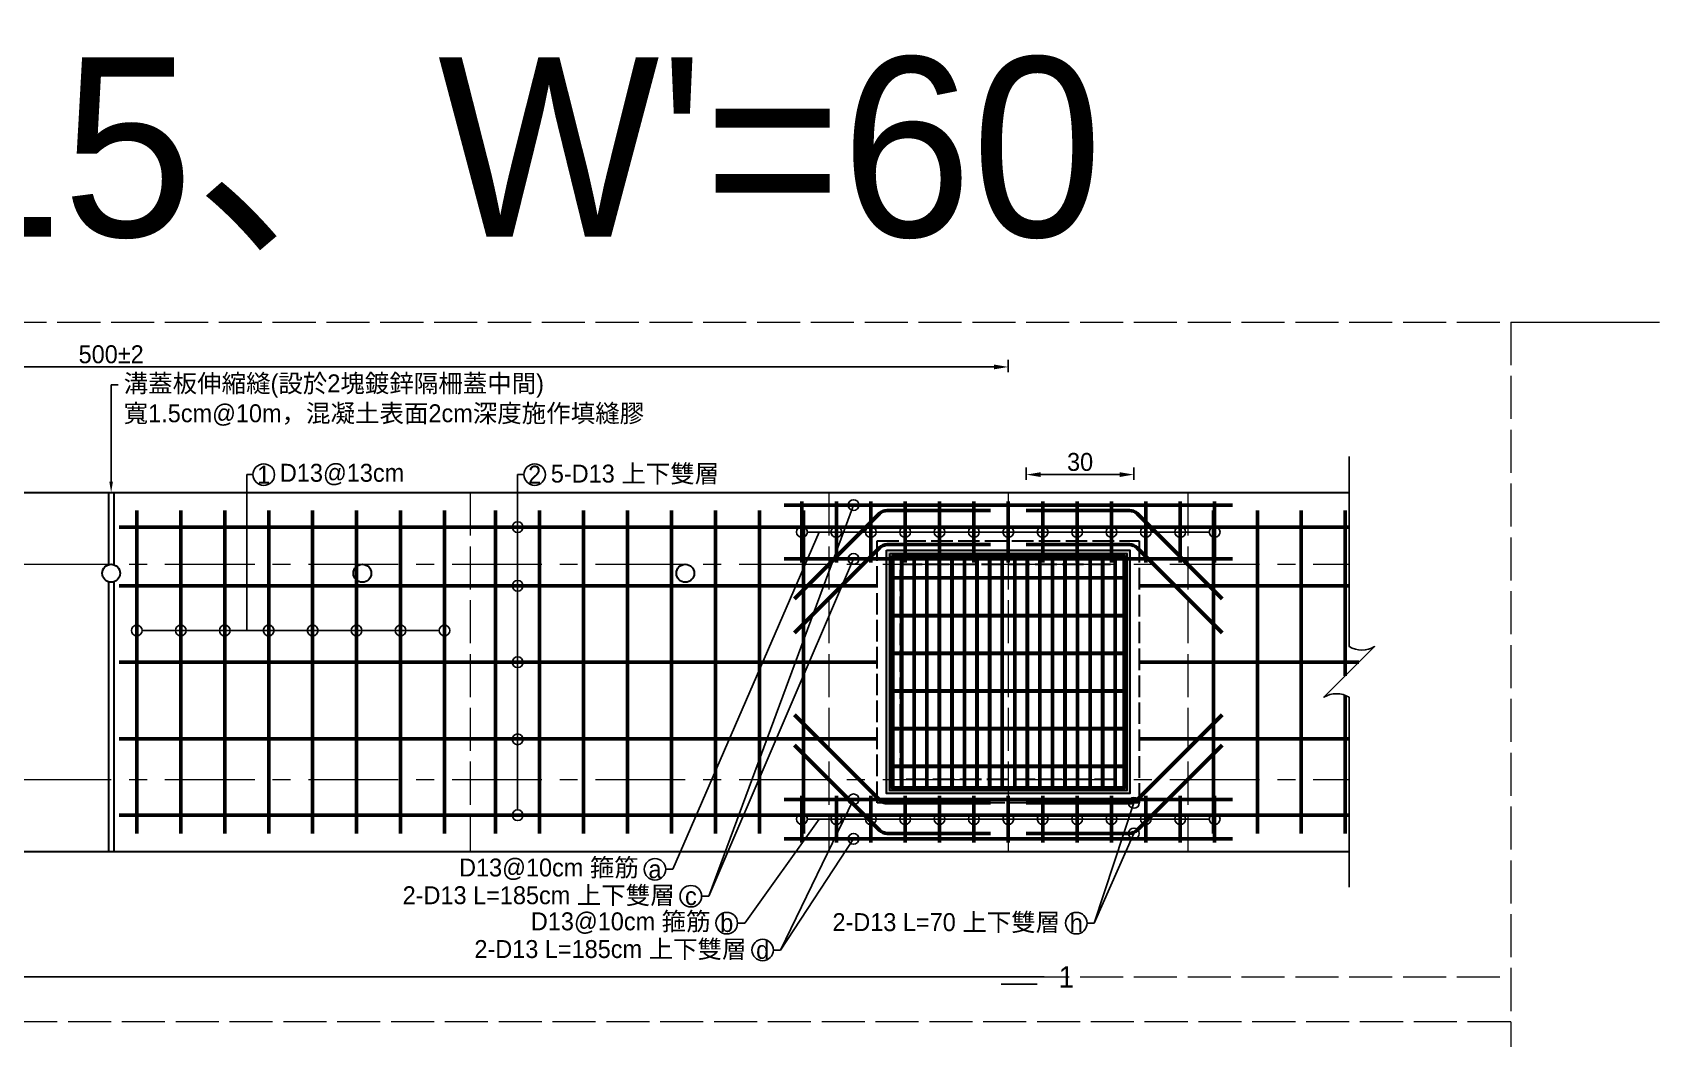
# Model space of a CAD drawing. Extents: x -2931 to 4779, y -2120 to 304.
# Drawn here: x -2562.8 to -2109.4, y -1657.1 to -1376.8 of the extents above; entities that cross this region are included whole.
import ezdxf
from ezdxf import colors
from ezdxf.entities.mleader import LeaderData, LeaderLine
from ezdxf.math import Vec2, Vec3

# ---------------------------------------------------------------- set-up
doc = ezdxf.new("R2010")
doc.units = 0
doc.header["$MEASUREMENT"] = 0
doc.linetypes.add('ACAD_ISO02W100', pattern=[15, 12, -3])
doc.linetypes.add('CENTERX2', pattern=[4, 2.5, -0.5, 0.5, -0.5])
for name, color, linetype, lineweight in [('一、1.基本-圖框', 7, 'Continuous', 20), ('二、1.繪圖-既有設施', 8, 'Continuous', 20), ('二、2.繪圖-施作項目', 181, 'Continuous', 30), ('二、5.繪圖-鋼筋', 60, 'Continuous', 50), ('二、6.繪圖-其他施作項目', 35, 'Continuous', 30)]:
    doc.layers.add(name, color=color, linetype=linetype, lineweight=lineweight)
doc.layers.add('一、4.基本-隱藏', color=9, linetype='ACAD_ISO02W100', lineweight=20, plot=False)
doc.layers.add('三、3.文字-註解文字', color=2, linetype='Continuous')
doc.styles.add('次圖名(詳圖)', font='MS PGothic.ttf', dxfattribs={"height": 6})
doc.styles.add('註解文字', font='MS PGothic.ttf', dxfattribs={"height": 5})
doc.dimstyles.new('註解文字', dxfattribs={"dimtxt": 5, "dimasz": 4, "dimexe": 2, "dimexo": 2.5, "dimgap": 1, "dimtad": 2, "dimzin": 0, "dimdsep": 46, "dimtxsty": '註解文字', "dimcen": 0.1, "dimclrd": 256, "dimclre": 256, "dimclrt": 256, "dimadec": 0, "dimazin": 0, "dimtfac": 1, "dimtofl": 0, "dimtmove": 0, "dimatfit": 3, "dimfxl": 1.5, "dimfxlon": 1, "dimtolj": 1, "dimtzin": 0, "dimlwd": -1, "dimlwe": -1, "dimarcsym": 1})
pattern_1 = [(45, (-3726.2158, -1341.31), (-2.65165, 2.65165), []), (45, (-3725.332, -1341.31), (-2.65165, 2.65165), []), (45, (-3724.448, -1341.31), (-2.65165, 2.65165), []), (45, (-3723.564, -1341.31), (-2.65165, 2.65165), [])]

# ---------------------------------------------------------------- blocks, each defined once
blk = doc.blocks.new('_None')
blk = doc.blocks.new('_Small')
at = {"color": 0, "linetype": 'ByBlock', "lineweight": -2}
blk.add_circle((0, 0), 0.25, dxfattribs=at)
blk = doc.blocks.new('*D267')
at = {"layer": 'Defpoints', "color": 0, "transparency": 16777216}
for p in [(-2790.85, -1469.96), (-2790.85, -1514.96), (-2290.85, -1514.96)]:
    blk.add_point(p, dxfattribs=at)
at = {"layer": '三、3.文字-註解文字', "transparency": 16777216}
for p, q in [((-2790.85, -1471.46), (-2790.85, -1467.96)), ((-2290.85, -1471.46), (-2290.85, -1467.96)), ((-2294.85, -1469.96), (-2786.85, -1469.96))]:
    blk.add_line(p, q, dxfattribs=at)
for points in [[(-2786.85, -1469.3), (-2786.85, -1470.63), (-2790.85, -1469.96)], [(-2294.85, -1469.3), (-2294.85, -1470.63), (-2290.85, -1469.96)]]:
    blk.add_solid(points, dxfattribs=at)
at = {"layer": '三、3.文字-註解文字', "transparency": 16777216, "insert": (-2540.85, -1466.46), "char_height": 5, "attachment_point": 5, "style": '註解文字'}
blk.add_mtext('\\A1;500±2', dxfattribs=at)
blk = doc.blocks.new('*D281')
at = {"layer": 'Defpoints', "color": 0, "linetype": 'Continuous', "transparency": 16777216}
for p in [(-2255.85, -1499.96), (-2285.85, -1509.96), (-2255.85, -1509.96)]:
    blk.add_point(p, dxfattribs=at)
at = {"layer": '三、3.文字-註解文字', "transparency": 16777216}
for p, q in [((-2285.85, -1501.46), (-2285.85, -1497.96)), ((-2281.85, -1499.96), (-2259.85, -1499.96)), ((-2255.85, -1501.46), (-2255.85, -1497.96))]:
    blk.add_line(p, q, dxfattribs=at)
at = {"layer": '三、3.文字-註解文字', "linetype": 'Continuous', "transparency": 16777216}
for points in [[(-2281.85, -1499.3), (-2281.85, -1500.63), (-2285.85, -1499.96)], [(-2259.85, -1499.3), (-2259.85, -1500.63), (-2255.85, -1499.96)]]:
    blk.add_solid(points, dxfattribs=at)
at = {"layer": '三、3.文字-註解文字', "linetype": 'Continuous', "transparency": 16777216, "insert": (-2270.85, -1496.46), "char_height": 5, "attachment_point": 5, "style": '註解文字'}
blk.add_mtext('\\A1;30', dxfattribs=at)

msp = doc.modelspace()

# ---------------------------------------------------------------- hatches: boundary and pattern name
at = {"layer": '二、6.繪圖-其他施作項目'}
h = msp.add_hatch(color=256, dxfattribs=at)
h.dxf.hatch_style = 1
h.paths.add_polyline_path([(-2324.755, -1588.864), (-2256.955, -1588.864), (-2256.955, -1521.064), (-2324.755, -1521.064)])
h.paths.add_polyline_path([(-2323.855, -1521.964), (-2257.855, -1521.964), (-2257.855, -1587.964), (-2323.855, -1587.964)], flags=16)
h = msp.add_hatch(dxfattribs=at)
h.set_pattern_fill('ANSI34', color=256, scale=5)
h.set_pattern_definition(pattern_1)
h.paths.add_polyline_path([(-2258.855, -1528.464), (-2322.855, -1528.464), (-2322.855, -1528.964), (-2258.855, -1528.964)])
h = msp.add_hatch(dxfattribs=at)
h.set_pattern_fill('ANSI34', color=256, scale=5)
h.set_pattern_definition(pattern_1)
h.paths.add_polyline_path([(-2258.855, -1538.964), (-2322.855, -1538.964), (-2322.855, -1539.464), (-2258.855, -1539.464)])
h = msp.add_hatch(dxfattribs=at)
h.set_pattern_fill('ANSI34', color=256, scale=5)
h.set_pattern_definition(pattern_1)
h.paths.add_polyline_path([(-2258.855, -1549.464), (-2322.855, -1549.464), (-2322.855, -1549.964), (-2258.855, -1549.964)])
h = msp.add_hatch(dxfattribs=at)
h.set_pattern_fill('ANSI34', color=256, scale=5)
h.set_pattern_definition(pattern_1)
h.paths.add_polyline_path([(-2258.855, -1559.964), (-2322.855, -1559.964), (-2322.855, -1560.464), (-2258.855, -1560.464)])
h = msp.add_hatch(dxfattribs=at)
h.set_pattern_fill('ANSI34', color=256, scale=5)
h.set_pattern_definition(pattern_1)
h.paths.add_polyline_path([(-2258.855, -1570.464), (-2322.855, -1570.464), (-2322.855, -1570.964), (-2258.855, -1570.964)])
h = msp.add_hatch(dxfattribs=at)
h.set_pattern_fill('ANSI34', color=256, scale=5)
h.set_pattern_definition(pattern_1)
h.paths.add_polyline_path([(-2258.855, -1580.964), (-2322.855, -1580.964), (-2322.855, -1581.464), (-2258.855, -1581.464)])

# ---------------------------------------------------------------- linework, layer by layer
at = {"layer": '一、1.基本-圖框', "linetype": 'Continuous'}
msp.add_line((-2150.855, -1457.464), (-2109.402, -1457.464), dxfattribs=at)
at = {"layer": '一、4.基本-隱藏'}
for points in [[(-2930.855, -1457.464), (-2150.855, -1457.464), (-2150.855, -1964.464), (-2930.855, -1964.464)], [(-2930.855, -1457.464), (-2150.855, -1457.464), (-2150.855, -1652.464), (-2930.855, -1652.464)]]:
    msp.add_lwpolyline(points, close=True, dxfattribs=at)
for points in [[(-2440.855, -1504.964), (-2440.855, -1604.964)], [(-2340.855, -1504.964), (-2340.855, -1604.964)], [(-2290.855, -1504.964), (-2290.855, -1604.964)], [(-2240.855, -1504.964), (-2240.855, -1604.964)], [(-2930.855, -1639.964), (-2150.855, -1639.964)]]:
    msp.add_lwpolyline(points, dxfattribs=at)
at = {"layer": '三、3.文字-註解文字'}
msp.add_lwpolyline([(-2195.855, -1614.964), (-2195.855, -1562.035, 0.2828427), (-2202.926, -1562.035), (-2188.784, -1547.893, -0.2828427), (-2195.855, -1547.893), (-2195.855, -1494.964)], format="xyb", dxfattribs=at)
at = {"layer": '三、3.文字-註解文字', "color": 144}
for points in [[(-2234.855, -1515.964), (-2346.855, -1515.964)], [(-2234.855, -1595.964), (-2346.855, -1595.964)]]:
    msp.add_lwpolyline(points, dxfattribs=at)
at = {"layer": '三、3.文字-註解文字'}
for points in [[(-2532.205, -1543.415), (-2449.465, -1543.415)], [(-2800.855, -1639.964), (-2280.855, -1639.964)], [(-2282.855, -1641.964), (-2292.855, -1641.964)]]:
    msp.add_lwpolyline(points, dxfattribs=at)
for centre, radius in [((-2498.33, -1499.964), 3), ((-2422.83, -1499.964), 3), ((-2427.58, -1514.594), 1.5), ((-2427.58, -1530.954), 1.5), ((-2533.705, -1543.415), 1.5), ((-2521.455, -1543.415), 1.5), ((-2509.205, -1543.415), 1.5), ((-2496.955, -1543.415), 1.5), ((-2484.705, -1543.415), 1.5), ((-2472.455, -1543.415), 1.5), ((-2460.205, -1543.415), 1.5), ((-2447.965, -1543.415), 1.5), ((-2427.58, -1552.264), 1.5), ((-2427.58, -1573.744), 1.5), ((-2427.58, -1594.884), 1.5), ((-2389.308, -1609.964), 3), ((-2379.308, -1617.464), 3), ((-2369.308, -1624.964), 3), ((-2271.897, -1624.964), 3), ((-2359.308, -1632.464), 3)]:
    msp.add_circle(centre, radius, dxfattribs=at)
at = {"layer": '三、3.文字-註解文字', "color": 144}
for centre in [(-2348.355, -1515.964), (-2338.772, -1515.964), (-2329.188, -1515.964), (-2319.605, -1515.964), (-2310.022, -1515.964), (-2300.438, -1515.964), (-2290.855, -1515.964), (-2281.272, -1515.964), (-2271.688, -1515.964), (-2262.105, -1515.964), (-2252.522, -1515.964), (-2242.938, -1515.964), (-2233.355, -1515.964), (-2348.355, -1595.964), (-2338.772, -1595.964), (-2329.188, -1595.964), (-2319.605, -1595.964), (-2310.022, -1595.964), (-2300.438, -1595.964), (-2290.855, -1595.964), (-2281.272, -1595.964), (-2271.688, -1595.964), (-2262.105, -1595.964), (-2252.522, -1595.964), (-2242.938, -1595.964), (-2233.355, -1595.964)]:
    msp.add_circle(centre, 1.5, dxfattribs=at)
at = {"layer": '二、1.繪圖-既有設施', "linetype": 'CENTERX2', "ltscale": 10}
for points in [[(-2885.855, -1524.964), (-2195.855, -1524.964)], [(-2885.855, -1584.964), (-2195.855, -1584.964)]]:
    msp.add_lwpolyline(points, dxfattribs=at)
at = {"layer": '二、2.繪圖-施作項目', "linetype": 'Continuous'}
for points in [[(-2885.855, -1504.964), (-2195.855, -1504.964)], [(-2885.855, -1604.964), (-2195.855, -1604.964)]]:
    msp.add_lwpolyline(points, dxfattribs=at)
at = {"layer": '二、2.繪圖-施作項目'}
for points in [[(-2541.605, -1504.964), (-2541.605, -1525.08)], [(-2540.105, -1504.964), (-2540.105, -1525.08)], [(-2541.605, -1529.849), (-2541.605, -1604.964)], [(-2540.105, -1529.849), (-2540.105, -1604.964)]]:
    msp.add_lwpolyline(points, dxfattribs=at)
at = {"layer": '二、5.繪圖-鋼筋'}
for points in [[(-2353.355, -1508.464), (-2228.355, -1508.464)], [(-2348.355, -1507.464), (-2348.355, -1524.464)], [(-2338.772, -1507.464), (-2338.772, -1524.464)], [(-2329.188, -1507.464), (-2329.188, -1524.464)], [(-2319.605, -1507.464), (-2319.605, -1524.464)], [(-2310.022, -1507.464), (-2310.022, -1524.464)], [(-2300.438, -1507.464), (-2300.438, -1524.464)], [(-2290.855, -1507.464), (-2290.855, -1524.464)], [(-2281.272, -1507.464), (-2281.272, -1524.464)], [(-2271.688, -1507.464), (-2271.688, -1524.464)], [(-2262.105, -1507.464), (-2262.105, -1524.464)], [(-2252.522, -1507.464), (-2252.522, -1524.464)], [(-2242.938, -1507.464), (-2242.938, -1524.464)], [(-2233.355, -1507.464), (-2233.355, -1524.464)], [(-2353.355, -1523.464), (-2228.355, -1523.464)], [(-2353.355, -1590.464), (-2228.355, -1590.464)], [(-2348.355, -1589.464), (-2348.355, -1602.464)], [(-2338.772, -1589.464), (-2338.772, -1602.464)], [(-2329.188, -1589.464), (-2329.188, -1602.464)], [(-2319.605, -1589.464), (-2319.605, -1602.464)], [(-2310.022, -1589.464), (-2310.022, -1602.464)], [(-2300.438, -1589.464), (-2300.438, -1602.464)], [(-2290.855, -1589.464), (-2290.855, -1602.464)], [(-2281.272, -1589.464), (-2281.272, -1602.464)], [(-2271.688, -1589.464), (-2271.688, -1602.464)], [(-2262.105, -1589.464), (-2262.105, -1602.464)], [(-2252.522, -1589.464), (-2252.522, -1602.464)], [(-2242.938, -1589.464), (-2242.938, -1602.464)], [(-2233.355, -1589.464), (-2233.355, -1602.464)], [(-2353.355, -1601.464), (-2228.355, -1601.464)]]:
    msp.add_lwpolyline(points, dxfattribs=at)
at = {"layer": '二、5.繪圖-鋼筋', "linetype": 'Continuous'}
for points in [[(-2533.705, -1510.014), (-2533.705, -1599.964)], [(-2521.455, -1510.014), (-2521.455, -1599.964)], [(-2509.205, -1510.014), (-2509.205, -1599.964)], [(-2496.955, -1510.014), (-2496.955, -1599.964)], [(-2484.705, -1510.014), (-2484.705, -1599.964)], [(-2472.455, -1510.014), (-2472.455, -1599.964)], [(-2460.205, -1510.014), (-2460.205, -1599.964)], [(-2447.965, -1510.014), (-2447.965, -1599.964)], [(-2433.705, -1510.014), (-2433.705, -1599.964)], [(-2421.455, -1510.014), (-2421.455, -1599.964)], [(-2409.205, -1510.014), (-2409.205, -1599.964)], [(-2396.955, -1510.014), (-2396.955, -1599.964)], [(-2384.705, -1510.014), (-2384.705, -1599.964)], [(-2372.455, -1510.014), (-2372.455, -1599.964)], [(-2360.205, -1510.014), (-2360.205, -1599.964)], [(-2347.965, -1510.014), (-2347.965, -1599.964)], [(-2233.705, -1510.014), (-2233.705, -1599.964)], [(-2221.455, -1510.014), (-2221.455, -1599.964)], [(-2209.205, -1510.014), (-2209.205, -1599.964)], [(-2196.955, -1510.014), (-2196.955, -1556.064)], [(-2538.605, -1514.594), (-2195.855, -1514.594)], [(-2538.605, -1530.954), (-2327.355, -1530.954)], [(-2254.355, -1530.954), (-2195.855, -1530.954)], [(-2538.605, -1552.264), (-2327.355, -1552.264)], [(-2254.355, -1552.264), (-2193.155, -1552.264)], [(-2196.955, -1561.49), (-2196.955, -1599.964)], [(-2538.605, -1573.574), (-2327.355, -1573.574)], [(-2254.355, -1573.574), (-2195.855, -1573.574)], [(-2538.605, -1594.884), (-2195.855, -1594.884)]]:
    msp.add_lwpolyline(points, dxfattribs=at)
at = {"layer": '二、5.繪圖-鋼筋'}
for points in [[(-2295.855, -1509.964), (-2324.612, -1509.964, 0.1989124), (-2326.734, -1510.843), (-2350.435, -1534.544)], [(-2285.855, -1509.964), (-2257.098, -1509.964, -0.1989124), (-2254.976, -1510.843), (-2231.275, -1534.544)], [(-2295.855, -1519.464), (-2324.612, -1519.464, 0.1989124), (-2326.734, -1520.343), (-2350.435, -1544.044)], [(-2285.855, -1519.464), (-2257.098, -1519.464, -0.1989124), (-2254.976, -1520.343), (-2231.275, -1544.044)], [(-2295.855, -1591.464), (-2324.612, -1591.464, -0.1989124), (-2326.734, -1590.586), (-2350.435, -1566.884)], [(-2285.855, -1591.464), (-2257.098, -1591.464, 0.1989124), (-2254.976, -1590.586), (-2231.275, -1566.884)], [(-2295.855, -1599.964), (-2324.612, -1599.964, -0.1989124), (-2326.734, -1599.086), (-2350.435, -1575.384)], [(-2285.855, -1599.964), (-2257.098, -1599.964, 0.1989124), (-2254.976, -1599.086), (-2231.275, -1575.384)]]:
    msp.add_lwpolyline(points, format="xyb", dxfattribs=at)
at = {"layer": '二、6.繪圖-其他施作項目', "linetype": 'ACAD_ISO02W100', "ltscale": 0.5}
for points in [[(-2327.355, -1518.464), (-2254.355, -1518.464), (-2254.355, -1591.464), (-2327.355, -1591.464)], [(-2320.855, -1524.964), (-2260.855, -1524.964), (-2260.855, -1584.964), (-2320.855, -1584.964)]]:
    msp.add_lwpolyline(points, close=True, dxfattribs=at)
at = {"layer": '二、6.繪圖-其他施作項目'}
for points in [[(-2324.755, -1521.064), (-2256.955, -1521.064), (-2256.955, -1588.864), (-2324.755, -1588.864)], [(-2323.855, -1521.964), (-2257.855, -1521.964), (-2257.855, -1587.964), (-2323.855, -1587.964)], [(-2323.355, -1522.464), (-2258.355, -1522.464), (-2258.355, -1587.464), (-2323.355, -1587.464)]]:
    msp.add_lwpolyline(points, close=True, dxfattribs=at)
for points in [[(-2323.355, -1522.464), (-2258.355, -1522.464)], [(-2323.355, -1522.464), (-2323.355, -1587.464)], [(-2322.855, -1522.464), (-2322.855, -1587.464)], [(-2322.855, -1522.964), (-2258.855, -1522.964)], [(-2320.855, -1522.964), (-2320.855, -1528.464)], [(-2320.355, -1522.964), (-2320.355, -1528.464)], [(-2317.355, -1522.964), (-2317.355, -1528.464)], [(-2316.855, -1522.964), (-2316.855, -1528.464)], [(-2313.855, -1522.964), (-2313.855, -1528.464)], [(-2313.355, -1522.964), (-2313.355, -1528.464)], [(-2310.355, -1522.964), (-2310.355, -1528.464)], [(-2309.855, -1522.964), (-2309.855, -1528.464)], [(-2306.855, -1522.964), (-2306.855, -1528.464)], [(-2306.355, -1522.964), (-2306.355, -1528.464)], [(-2303.355, -1522.964), (-2303.355, -1528.464)], [(-2302.855, -1522.964), (-2302.855, -1528.464)], [(-2299.855, -1522.964), (-2299.855, -1528.464)], [(-2299.355, -1522.964), (-2299.355, -1528.464)], [(-2296.355, -1522.964), (-2296.355, -1528.464)], [(-2295.855, -1522.964), (-2295.855, -1528.464)], [(-2292.855, -1522.964), (-2292.855, -1528.464)], [(-2292.355, -1522.964), (-2292.355, -1528.464)], [(-2289.355, -1522.964), (-2289.355, -1528.464)], [(-2288.855, -1522.964), (-2288.855, -1528.464)], [(-2285.855, -1522.964), (-2285.855, -1528.464)], [(-2285.355, -1522.964), (-2285.355, -1528.464)], [(-2282.355, -1522.964), (-2282.355, -1528.464)], [(-2281.855, -1522.964), (-2281.855, -1528.464)], [(-2278.855, -1522.964), (-2278.855, -1528.464)], [(-2278.355, -1522.964), (-2278.355, -1528.464)], [(-2275.355, -1522.964), (-2275.355, -1528.464)], [(-2274.855, -1522.964), (-2274.855, -1528.464)], [(-2271.855, -1522.964), (-2271.855, -1528.464)], [(-2271.355, -1522.964), (-2271.355, -1528.464)], [(-2268.355, -1522.964), (-2268.355, -1528.464)], [(-2267.855, -1522.964), (-2267.855, -1528.464)], [(-2264.855, -1522.964), (-2264.855, -1528.464)], [(-2264.355, -1522.964), (-2264.355, -1528.464)], [(-2261.355, -1522.964), (-2261.355, -1528.464)], [(-2260.855, -1522.964), (-2260.855, -1528.464)], [(-2258.855, -1522.464), (-2258.855, -1587.464)], [(-2258.355, -1522.464), (-2258.355, -1587.464)], [(-2322.855, -1528.464), (-2258.855, -1528.464)], [(-2322.855, -1528.964), (-2258.855, -1528.964)], [(-2320.855, -1528.964), (-2320.855, -1538.964)], [(-2320.355, -1528.964), (-2320.355, -1538.964)], [(-2317.355, -1528.964), (-2317.355, -1538.964)], [(-2316.855, -1528.964), (-2316.855, -1538.964)], [(-2313.855, -1528.964), (-2313.855, -1538.964)], [(-2313.355, -1528.964), (-2313.355, -1538.964)], [(-2310.355, -1528.964), (-2310.355, -1538.964)], [(-2309.855, -1528.964), (-2309.855, -1538.964)], [(-2306.855, -1528.964), (-2306.855, -1538.964)], [(-2306.355, -1528.964), (-2306.355, -1538.964)], [(-2303.355, -1528.964), (-2303.355, -1538.964)], [(-2302.855, -1528.964), (-2302.855, -1538.964)], [(-2299.855, -1528.964), (-2299.855, -1538.964)], [(-2299.355, -1528.964), (-2299.355, -1538.964)], [(-2296.355, -1528.964), (-2296.355, -1538.964)], [(-2295.855, -1528.964), (-2295.855, -1538.964)], [(-2292.855, -1528.964), (-2292.855, -1538.964)], [(-2292.355, -1528.964), (-2292.355, -1538.964)], [(-2289.355, -1528.964), (-2289.355, -1538.964)], [(-2288.855, -1528.964), (-2288.855, -1538.964)], [(-2285.855, -1528.964), (-2285.855, -1538.964)], [(-2285.355, -1528.964), (-2285.355, -1538.964)], [(-2282.355, -1528.964), (-2282.355, -1538.964)], [(-2281.855, -1528.964), (-2281.855, -1538.964)], [(-2278.855, -1528.964), (-2278.855, -1538.964)], [(-2278.355, -1528.964), (-2278.355, -1538.964)], [(-2275.355, -1528.964), (-2275.355, -1538.964)], [(-2274.855, -1528.964), (-2274.855, -1538.964)], [(-2271.855, -1528.964), (-2271.855, -1538.964)], [(-2271.355, -1528.964), (-2271.355, -1538.964)], [(-2268.355, -1528.964), (-2268.355, -1538.964)], [(-2267.855, -1528.964), (-2267.855, -1538.964)], [(-2264.855, -1528.964), (-2264.855, -1538.964)], [(-2264.355, -1528.964), (-2264.355, -1538.964)], [(-2261.355, -1528.964), (-2261.355, -1538.964)], [(-2260.855, -1528.964), (-2260.855, -1538.964)], [(-2322.855, -1538.964), (-2258.855, -1538.964)], [(-2322.855, -1539.464), (-2258.855, -1539.464)], [(-2320.855, -1539.464), (-2320.855, -1549.464)], [(-2320.355, -1539.464), (-2320.355, -1549.464)], [(-2317.355, -1539.464), (-2317.355, -1549.464)], [(-2316.855, -1539.464), (-2316.855, -1549.464)], [(-2313.855, -1539.464), (-2313.855, -1549.464)], [(-2313.355, -1539.464), (-2313.355, -1549.464)], [(-2310.355, -1539.464), (-2310.355, -1549.464)], [(-2309.855, -1539.464), (-2309.855, -1549.464)], [(-2306.855, -1539.464), (-2306.855, -1549.464)], [(-2306.355, -1539.464), (-2306.355, -1549.464)], [(-2303.355, -1539.464), (-2303.355, -1549.464)], [(-2302.855, -1539.464), (-2302.855, -1549.464)], [(-2299.855, -1539.464), (-2299.855, -1549.464)], [(-2299.355, -1539.464), (-2299.355, -1549.464)], [(-2296.355, -1539.464), (-2296.355, -1549.464)], [(-2295.855, -1539.464), (-2295.855, -1549.464)], [(-2292.855, -1539.464), (-2292.855, -1549.464)], [(-2292.355, -1539.464), (-2292.355, -1549.464)], [(-2289.355, -1539.464), (-2289.355, -1549.464)], [(-2288.855, -1539.464), (-2288.855, -1549.464)], [(-2285.855, -1539.464), (-2285.855, -1549.464)], [(-2285.355, -1539.464), (-2285.355, -1549.464)], [(-2282.355, -1539.464), (-2282.355, -1549.464)], [(-2281.855, -1539.464), (-2281.855, -1549.464)], [(-2278.855, -1539.464), (-2278.855, -1549.464)], [(-2278.355, -1539.464), (-2278.355, -1549.464)], [(-2275.355, -1539.464), (-2275.355, -1549.464)], [(-2274.855, -1539.464), (-2274.855, -1549.464)], [(-2271.855, -1539.464), (-2271.855, -1549.464)], [(-2271.355, -1539.464), (-2271.355, -1549.464)], [(-2268.355, -1539.464), (-2268.355, -1549.464)], [(-2267.855, -1539.464), (-2267.855, -1549.464)], [(-2264.855, -1539.464), (-2264.855, -1549.464)], [(-2264.355, -1539.464), (-2264.355, -1549.464)], [(-2261.355, -1539.464), (-2261.355, -1549.464)], [(-2260.855, -1539.464), (-2260.855, -1549.464)], [(-2322.855, -1549.464), (-2258.855, -1549.464)], [(-2322.855, -1549.964), (-2258.855, -1549.964)], [(-2320.855, -1549.964), (-2320.855, -1559.964)], [(-2320.355, -1549.964), (-2320.355, -1559.964)], [(-2317.355, -1549.964), (-2317.355, -1559.964)], [(-2316.855, -1549.964), (-2316.855, -1559.964)], [(-2313.855, -1549.964), (-2313.855, -1559.964)], [(-2313.355, -1549.964), (-2313.355, -1559.964)], [(-2310.355, -1549.964), (-2310.355, -1559.964)], [(-2309.855, -1549.964), (-2309.855, -1559.964)], [(-2306.855, -1549.964), (-2306.855, -1559.964)], [(-2306.355, -1549.964), (-2306.355, -1559.964)], [(-2303.355, -1549.964), (-2303.355, -1559.964)], [(-2302.855, -1549.964), (-2302.855, -1559.964)], [(-2299.855, -1549.964), (-2299.855, -1559.964)], [(-2299.355, -1549.964), (-2299.355, -1559.964)], [(-2296.355, -1549.964), (-2296.355, -1559.964)], [(-2295.855, -1549.964), (-2295.855, -1559.964)], [(-2292.855, -1549.964), (-2292.855, -1559.964)], [(-2292.355, -1549.964), (-2292.355, -1559.964)], [(-2289.355, -1549.964), (-2289.355, -1559.964)], [(-2288.855, -1549.964), (-2288.855, -1559.964)], [(-2285.855, -1549.964), (-2285.855, -1559.964)], [(-2285.355, -1549.964), (-2285.355, -1559.964)], [(-2282.355, -1549.964), (-2282.355, -1559.964)], [(-2281.855, -1549.964), (-2281.855, -1559.964)], [(-2278.855, -1549.964), (-2278.855, -1559.964)], [(-2278.355, -1549.964), (-2278.355, -1559.964)], [(-2275.355, -1549.964), (-2275.355, -1559.964)], [(-2274.855, -1549.964), (-2274.855, -1559.964)], [(-2271.855, -1549.964), (-2271.855, -1559.964)], [(-2271.355, -1549.964), (-2271.355, -1559.964)], [(-2268.355, -1549.964), (-2268.355, -1559.964)], [(-2267.855, -1549.964), (-2267.855, -1559.964)], [(-2264.855, -1549.964), (-2264.855, -1559.964)], [(-2264.355, -1549.964), (-2264.355, -1559.964)], [(-2261.355, -1549.964), (-2261.355, -1559.964)], [(-2260.855, -1549.964), (-2260.855, -1559.964)], [(-2322.855, -1559.964), (-2258.855, -1559.964)], [(-2322.855, -1560.464), (-2258.855, -1560.464)], [(-2320.855, -1560.464), (-2320.855, -1570.464)], [(-2320.355, -1560.464), (-2320.355, -1570.464)], [(-2317.355, -1560.464), (-2317.355, -1570.464)], [(-2316.855, -1560.464), (-2316.855, -1570.464)], [(-2313.855, -1560.464), (-2313.855, -1570.464)], [(-2313.355, -1560.464), (-2313.355, -1570.464)], [(-2310.355, -1560.464), (-2310.355, -1570.464)], [(-2309.855, -1560.464), (-2309.855, -1570.464)], [(-2306.855, -1560.464), (-2306.855, -1570.464)], [(-2306.355, -1560.464), (-2306.355, -1570.464)], [(-2303.355, -1560.464), (-2303.355, -1570.464)], [(-2302.855, -1560.464), (-2302.855, -1570.464)], [(-2299.855, -1560.464), (-2299.855, -1570.464)], [(-2299.355, -1560.464), (-2299.355, -1570.464)], [(-2296.355, -1560.464), (-2296.355, -1570.464)], [(-2295.855, -1560.464), (-2295.855, -1570.464)], [(-2292.855, -1560.464), (-2292.855, -1570.464)], [(-2292.355, -1560.464), (-2292.355, -1570.464)], [(-2289.355, -1560.464), (-2289.355, -1570.464)], [(-2288.855, -1560.464), (-2288.855, -1570.464)], [(-2285.855, -1560.464), (-2285.855, -1570.464)], [(-2285.355, -1560.464), (-2285.355, -1570.464)], [(-2282.355, -1560.464), (-2282.355, -1570.464)], [(-2281.855, -1560.464), (-2281.855, -1570.464)], [(-2278.855, -1560.464), (-2278.855, -1570.464)], [(-2278.355, -1560.464), (-2278.355, -1570.464)], [(-2275.355, -1560.464), (-2275.355, -1570.464)], [(-2274.855, -1560.464), (-2274.855, -1570.464)], [(-2271.855, -1560.464), (-2271.855, -1570.464)], [(-2271.355, -1560.464), (-2271.355, -1570.464)], [(-2268.355, -1560.464), (-2268.355, -1570.464)], [(-2267.855, -1560.464), (-2267.855, -1570.464)], [(-2264.855, -1560.464), (-2264.855, -1570.464)], [(-2264.355, -1560.464), (-2264.355, -1570.464)], [(-2261.355, -1560.464), (-2261.355, -1570.464)], [(-2260.855, -1560.464), (-2260.855, -1570.464)], [(-2322.855, -1570.464), (-2258.855, -1570.464)], [(-2322.855, -1570.964), (-2258.855, -1570.964)], [(-2320.855, -1570.964), (-2320.855, -1580.964)], [(-2320.355, -1570.964), (-2320.355, -1580.964)], [(-2317.355, -1570.964), (-2317.355, -1580.964)], [(-2316.855, -1570.964), (-2316.855, -1580.964)], [(-2313.855, -1570.964), (-2313.855, -1580.964)], [(-2313.355, -1570.964), (-2313.355, -1580.964)], [(-2310.355, -1570.964), (-2310.355, -1580.964)], [(-2309.855, -1570.964), (-2309.855, -1580.964)], [(-2306.855, -1570.964), (-2306.855, -1580.964)], [(-2306.355, -1570.964), (-2306.355, -1580.964)], [(-2303.355, -1570.964), (-2303.355, -1580.964)], [(-2302.855, -1570.964), (-2302.855, -1580.964)], [(-2299.855, -1570.964), (-2299.855, -1580.964)], [(-2299.355, -1570.964), (-2299.355, -1580.964)], [(-2296.355, -1570.964), (-2296.355, -1580.964)], [(-2295.855, -1570.964), (-2295.855, -1580.964)], [(-2292.855, -1570.964), (-2292.855, -1580.964)], [(-2292.355, -1570.964), (-2292.355, -1580.964)], [(-2289.355, -1570.964), (-2289.355, -1580.964)], [(-2288.855, -1570.964), (-2288.855, -1580.964)], [(-2285.855, -1570.964), (-2285.855, -1580.964)], [(-2285.355, -1570.964), (-2285.355, -1580.964)], [(-2282.355, -1570.964), (-2282.355, -1580.964)], [(-2281.855, -1570.964), (-2281.855, -1580.964)], [(-2278.855, -1570.964), (-2278.855, -1580.964)], [(-2278.355, -1570.964), (-2278.355, -1580.964)], [(-2275.355, -1570.964), (-2275.355, -1580.964)], [(-2274.855, -1570.964), (-2274.855, -1580.964)], [(-2271.855, -1570.964), (-2271.855, -1580.964)], [(-2271.355, -1570.964), (-2271.355, -1580.964)], [(-2268.355, -1570.964), (-2268.355, -1580.964)], [(-2267.855, -1570.964), (-2267.855, -1580.964)], [(-2264.855, -1570.964), (-2264.855, -1580.964)], [(-2264.355, -1570.964), (-2264.355, -1580.964)], [(-2261.355, -1570.964), (-2261.355, -1580.964)], [(-2260.855, -1570.964), (-2260.855, -1580.964)], [(-2322.855, -1580.964), (-2258.855, -1580.964)], [(-2322.855, -1581.464), (-2258.855, -1581.464)], [(-2320.855, -1581.464), (-2320.855, -1586.964)], [(-2320.355, -1581.464), (-2320.355, -1586.964)], [(-2317.355, -1581.464), (-2317.355, -1586.964)], [(-2316.855, -1581.464), (-2316.855, -1586.964)], [(-2313.855, -1581.464), (-2313.855, -1586.964)], [(-2313.355, -1581.464), (-2313.355, -1586.964)], [(-2310.355, -1581.464), (-2310.355, -1586.964)], [(-2309.855, -1581.464), (-2309.855, -1586.964)], [(-2306.855, -1581.464), (-2306.855, -1586.964)], [(-2306.355, -1581.464), (-2306.355, -1586.964)], [(-2303.355, -1581.464), (-2303.355, -1586.964)], [(-2302.855, -1581.464), (-2302.855, -1586.964)], [(-2299.855, -1581.464), (-2299.855, -1586.964)], [(-2299.355, -1581.464), (-2299.355, -1586.964)], [(-2296.355, -1581.464), (-2296.355, -1586.964)], [(-2295.855, -1581.464), (-2295.855, -1586.964)], [(-2292.855, -1581.464), (-2292.855, -1586.964)], [(-2292.355, -1581.464), (-2292.355, -1586.964)], [(-2289.355, -1581.464), (-2289.355, -1586.964)], [(-2288.855, -1581.464), (-2288.855, -1586.964)], [(-2285.855, -1581.464), (-2285.855, -1586.964)], [(-2285.355, -1581.464), (-2285.355, -1586.964)], [(-2282.355, -1581.464), (-2282.355, -1586.964)], [(-2281.855, -1581.464), (-2281.855, -1586.964)], [(-2278.855, -1581.464), (-2278.855, -1586.964)], [(-2278.355, -1581.464), (-2278.355, -1586.964)], [(-2275.355, -1581.464), (-2275.355, -1586.964)], [(-2274.855, -1581.464), (-2274.855, -1586.964)], [(-2271.855, -1581.464), (-2271.855, -1586.964)], [(-2271.355, -1581.464), (-2271.355, -1586.964)], [(-2268.355, -1581.464), (-2268.355, -1586.964)], [(-2267.855, -1581.464), (-2267.855, -1586.964)], [(-2264.855, -1581.464), (-2264.855, -1586.964)], [(-2264.355, -1581.464), (-2264.355, -1586.964)], [(-2261.355, -1581.464), (-2261.355, -1586.964)], [(-2260.855, -1581.464), (-2260.855, -1586.964)], [(-2323.355, -1587.464), (-2258.355, -1587.464)], [(-2322.855, -1586.964), (-2258.855, -1586.964)]]:
    msp.add_lwpolyline(points, dxfattribs=at)
for centre in [(-2540.855, -1527.464), (-2470.855, -1527.464), (-2380.855, -1527.464)]:
    msp.add_circle(centre, 2.5, dxfattribs=at)

# ---------------------------------------------------------------- texts
at = {"layer": '三、3.文字-註解文字'}
for s, width, gutter_width, insert, char_height, attachment_point, style in [("{\\fMS PGothic|b0|i0|c128|p34;S型  T=15、W}'{\\fMS PGothic|b0|i0|c128|p34;=}6{\\fMS PGothic|b0|i0|c128|p34;0}", 618.7081, 25, (-2540.855, -1437.464), 50, 8, '註解文字'), ('1', 8.38231, 30, (-2498.33, -1499.964), 5, 5, '註解文字'), ('{\\fMS PGothic|b0|i0|c128|p34;D13@1}3{\\fMS PGothic|b0|i0|c128|p34;cm}', 15.95159, 30, (-2493.83, -1499.964), 5, 4, '註解文字'), ('2', 8.38231, 30, (-2422.83, -1499.964), 5, 5, '註解文字'), ('{\\fMS PGothic|b0|i0|c128|p34;5-D13 上下雙層}', 79.33302, 30, (-2418.33, -1499.964), 5, 4, '註解文字'), ('{\\fMS PGothic|b0|i0|c128|p34;D13@10cm }箍筋', 51.96756, 30, (-2393.808, -1609.964), 5, 6, '註解文字'), ('a', 8.38231, 30, (-2389.308, -1609.964), 5, 5, '註解文字'), ('{\\fMS PGothic|b0|i0|c128|p34;2-D13 L=1}8{\\fMS PGothic|b0|i0|c128|p34;5cm }上下雙{\\fMS PGothic|b0|i0|c128|p34;層}', 79.98335, 30, (-2383.808, -1617.464), 5, 6, '註解文字'), ('c', 8.38231, 30, (-2379.308, -1617.464), 5, 5, '註解文字'), ('{\\fMS PGothic|b0|i0|c128|p34;D13@10cm }箍筋', 78.12323, 30, (-2373.808, -1624.964), 5, 6, '註解文字'), ('b', 8.38231, 30, (-2369.308, -1624.964), 5, 5, '註解文字'), ('{\\fMS PGothic|b0|i0|c128|p34;2-D13 L=70 }上下雙{\\fMS PGothic|b0|i0|c128|p34;層}', 66.81956, 30, (-2276.397, -1624.964), 5, 6, '註解文字'), ('h', 8.38231, 30, (-2271.897, -1624.964), 5, 5, '註解文字'), ('{\\fMS PGothic|b0|i0|c128|p34;2-D13 L=1}8{\\fMS PGothic|b0|i0|c128|p34;5cm }上下雙{\\fMS PGothic|b0|i0|c128|p34;層}', 80.41259, 30, (-2363.808, -1632.464), 5, 6, '註解文字'), ('d', 8.38231, 30, (-2359.308, -1632.464), 5, 5, '註解文字'), ('1', 3, 15, (-2276.855, -1639.964), 6, 4, '次圖名(詳圖)')]:
    msp.add_mtext_dynamic_manual_height_columns(s, width=width, gutter_width=gutter_width, heights=[0], dxfattribs=dict(at, insert=insert, char_height=char_height, attachment_point=attachment_point, style=style))

# ---------------------------------------------------------------- dimensions: what is measured, and where the dimension line sits
dim = msp.add_linear_dim(base=(-2790.855, -1469.964), p1=(-2290.855, -1514.964), p2=(-2790.855, -1514.964), text='500±2', dimstyle='註解文字', dxfattribs=at)
dim.commit()
dim.dimension.update_dxf_attribs({"geometry": '*D267', "text_midpoint": (-2540.855, -1466.464)})
at = {"layer": '三、3.文字-註解文字', "linetype": 'Continuous'}
dim = msp.add_linear_dim(base=(-2255.855, -1499.964), p1=(-2285.855, -1509.964), p2=(-2255.855, -1509.964), text='30', dimstyle='註解文字', dxfattribs=at)
dim.commit()
dim.dimension.update_dxf_attribs({"geometry": '*D281', "text_midpoint": (-2270.855, -1496.464)})

# ---------------------------------------------------------------- leaders
at = {"layer": '三、3.文字-註解文字'}
ml = msp.add_multileader_mtext('Standard', dxfattribs=at)
ml.set_content('{\\fMS PGothic|b0|i0|c128|p34;溝蓋板伸縮縫(設於2塊鍍鋅隔柵蓋中間)}\\P{\\fMS PGothic|b0|i0|c128|p34;寬1.5cm@10m，混凝土表面2cm深度施作填縫膠}', color=256, style='註解文字')
ml.set_leader_properties(color=144, linetype='ByLayer', lineweight=-1)
ml.build(insert=Vec2(0, 0))
ml.multileader.update_dxf_attribs({"dogleg_length": 2, "arrow_head_size": 3})
ctx = ml.context
ctx.base_point, ctx.char_height, ctx.arrow_head_size, ctx.landing_gap_size, ctx.plane_origin = Vec3(-2538.855, -1474.964), 5, 3, 1.5, Vec3(-2540.855, -1509.964)
notes = []
notes.append((ctx, [(1, (1, 1, 0), (-2540.855, -1474.964), (1, 0), 2, [(0, [(-2540.855, -1504.964)], 0, [])])]))
ctx.mtext.insert, ctx.mtext.width, ctx.mtext.flow_direction = Vec3(-2537.355, -1472.038), 178.42764, 5
ml = msp.add_multileader_mtext('Standard', dxfattribs=at)
ml.set_content('{\\fMS PGothic|b0|i0|c128|p34; }', color=256, style='註解文字')
ml.set_leader_properties(color=144, linetype='ByLayer', lineweight=-1)
ml.set_arrow_properties(name='NONE')
ml.build(insert=Vec2(0, 0))
ml.multileader.update_dxf_attribs({"dogleg_length": 1.75, "arrow_head_size": 3})
ctx = ml.context
ctx.base_point, ctx.char_height, ctx.arrow_head_size, ctx.landing_gap_size, ctx.plane_origin = Vec3(-2501.33, -1499.964), 3, 3, 3, Vec3(-2531.976, -1542.226)
notes.append((ctx, [(0, (1, 1, 0), (-2503.08, -1499.964), (1, 0), 1.75, [(0, [(-2503.08, -1543.415)], 0, [])])]))
ctx.mtext.insert, ctx.mtext.flow_direction = Vec3(-2498.33, -1498.464), 5
ml = msp.add_multileader_mtext('Standard', dxfattribs=at)
ml.set_content('{\\fMS PGothic|b0|i0|c128|p34; }', color=256, style='註解文字')
ml.set_leader_properties(color=144, linetype='ByLayer', lineweight=-1)
ml.set_arrow_properties(name='NONE')
ml.build(insert=Vec2(0, 0))
ml.multileader.update_dxf_attribs({"dogleg_length": 1.75, "arrow_head_size": 3})
ctx = ml.context
ctx.base_point, ctx.char_height, ctx.arrow_head_size, ctx.landing_gap_size, ctx.plane_origin = Vec3(-2425.83, -1499.964), 3, 3, 3, Vec3(-2456.476, -1549.726)
notes.append((ctx, [(0, (1, 1, 0), (-2427.58, -1499.964), (1, 0), 1.75, [(0, [(-2427.58, -1593.384)], 0, [])])]))
ctx.mtext.insert, ctx.mtext.flow_direction = Vec3(-2422.83, -1498.464), 5
ml = msp.add_multileader_mtext('Standard', dxfattribs=at)
ml.set_content(' ', color=256, style='註解文字')
ml.set_leader_properties(color=144, linetype='ByLayer', lineweight=-1)
ml.set_arrow_properties(name='SMALL')
ml.build(insert=Vec2(0, 0))
ml.multileader.update_dxf_attribs({"dogleg_length": 2, "arrow_head_size": 6})
ctx = ml.context
ctx.base_point, ctx.char_height, ctx.arrow_head_size, ctx.landing_gap_size, ctx.plane_origin = Vec3(-2384.524, -1617.464), 5, 6, 3, Vec3(-2356.583, -1579.978)
ctx.text_align_type = 2
notes.append((ctx, [(1, (1, 1, 0), (-2374.308, -1617.464), (-1, 0), 2, [(0, [(-2333.98, -1508.464)], 0, [])])]))
ctx.mtext.insert, ctx.mtext.alignment, ctx.mtext.flow_direction = Vec3(-2379.308, -1614.964), 3, 5
ml = msp.add_multileader_mtext('Standard', dxfattribs=at)
ml.set_content(' ', color=256, style='註解文字')
ml.set_leader_properties(color=144, linetype='ByLayer', lineweight=-1)
ml.set_arrow_properties(name='NONE')
ml.build(insert=Vec2(0, 0))
ml.multileader.update_dxf_attribs({"dogleg_length": 2, "arrow_head_size": 3})
ctx = ml.context
ctx.base_point, ctx.char_height, ctx.arrow_head_size, ctx.landing_gap_size, ctx.plane_origin = Vec3(-2394.524, -1609.964), 5, 3, 3, Vec3(-2366.167, -1592.478)
ctx.text_align_type = 2
notes.append((ctx, [(1, (1, 1, 0), (-2384.308, -1609.964), (-1, 0), 2, [(0, [(-2343.563, -1515.964)], 0, [])])]))
ctx.mtext.insert, ctx.mtext.alignment, ctx.mtext.flow_direction = Vec3(-2389.308, -1607.464), 3, 5
ml = msp.add_multileader_mtext('Standard', dxfattribs=at)
ml.set_content('{\\fMS PGothic|b0|i0|c128|p34; }', color=256, style='註解文字')
ml.set_leader_properties(color=144, linetype='ByLayer', lineweight=-1)
ml.set_arrow_properties(name='SMALL')
ml.build(insert=Vec2(0, 0))
ml.multileader.update_dxf_attribs({"dogleg_length": 2, "arrow_head_size": 6})
ctx = ml.context
ctx.base_point, ctx.char_height, ctx.arrow_head_size, ctx.landing_gap_size, ctx.plane_origin = Vec3(-2384.524, -1617.464), 5, 6, 3, Vec3(-2356.583, -1594.978)
ctx.text_align_type = 2
notes.append((ctx, [(1, (1, 1, 0), (-2374.308, -1617.464), (-1, 0), 2, [(0, [(-2333.98, -1523.464)], 0, [])])]))
ctx.mtext.insert, ctx.mtext.alignment, ctx.mtext.flow_direction = Vec3(-2379.308, -1614.964), 3, 5
ml = msp.add_multileader_mtext('Standard', dxfattribs=at)
ml.set_content(' ', color=256, style='註解文字')
ml.set_leader_properties(color=144, linetype='ByLayer', lineweight=-1)
ml.set_arrow_properties(name='SMALL')
ml.build(insert=Vec2(0, 0))
ml.multileader.update_dxf_attribs({"dogleg_length": 2, "arrow_head_size": 6})
ctx = ml.context
ctx.base_point, ctx.char_height, ctx.arrow_head_size, ctx.landing_gap_size, ctx.plane_origin = Vec3(-2364.524, -1632.464), 5, 6, 3, Vec3(-2358.667, -1631.978)
ctx.text_align_type = 2
notes.append((ctx, [(1, (1, 1, 0), (-2354.308, -1632.464), (-1, 0), 2, [(0, [(-2333.98, -1590.464)], 0, [])])]))
ctx.mtext.insert, ctx.mtext.alignment, ctx.mtext.flow_direction = Vec3(-2359.308, -1629.964), 3, 5
ml = msp.add_multileader_mtext('Standard', dxfattribs=at)
ml.set_content(' ', color=256, style='註解文字')
ml.set_leader_properties(color=144, linetype='ByLayer', lineweight=-1)
ml.set_arrow_properties(name='SMALL')
ml.build(insert=Vec2(0, 0))
ml.multileader.update_dxf_attribs({"dogleg_length": 2, "arrow_head_size": 6})
ctx = ml.context
ctx.base_point, ctx.char_height, ctx.arrow_head_size, ctx.landing_gap_size, ctx.plane_origin = Vec3(-2277.113, -1624.964), 5, 6, 3, Vec3(-2278.458, -1625.478)
ctx.text_align_type = 2
notes.append((ctx, [(1, (1, 1, 0), (-2266.897, -1624.964), (-1, 0), 2, [(0, [(-2255.855, -1591.464)], 0, [])])]))
ctx.mtext.insert, ctx.mtext.alignment, ctx.mtext.flow_direction = Vec3(-2271.897, -1622.464), 3, 5
ml = msp.add_multileader_mtext('Standard', dxfattribs=at)
ml.set_content(' ', color=256, style='註解文字')
ml.set_leader_properties(color=144, linetype='ByLayer', lineweight=-1)
ml.set_arrow_properties(name='NONE')
ml.build(insert=Vec2(0, 0))
ml.multileader.update_dxf_attribs({"dogleg_length": 2, "arrow_head_size": 3})
ctx = ml.context
ctx.base_point, ctx.char_height, ctx.arrow_head_size, ctx.landing_gap_size, ctx.plane_origin = Vec3(-2374.524, -1624.964), 5, 3, 3, Vec3(-2366.167, -1642.478)
ctx.text_align_type = 2
notes.append((ctx, [(1, (1, 1, 0), (-2364.308, -1624.964), (-1, 0), 2, [(0, [(-2343.563, -1595.964)], 0, [])])]))
ctx.mtext.insert, ctx.mtext.alignment, ctx.mtext.flow_direction = Vec3(-2369.308, -1622.464), 3, 5
ml = msp.add_multileader_mtext('Standard', dxfattribs=at)
ml.set_content('{\\fMS PGothic|b0|i0|c128|p34; }', color=256, style='註解文字')
ml.set_leader_properties(color=144, linetype='ByLayer', lineweight=-1)
ml.set_arrow_properties(name='SMALL')
ml.build(insert=Vec2(0, 0))
ml.multileader.update_dxf_attribs({"dogleg_length": 2, "arrow_head_size": 6})
ctx = ml.context
ctx.base_point, ctx.char_height, ctx.arrow_head_size, ctx.landing_gap_size, ctx.plane_origin = Vec3(-2364.524, -1632.464), 5, 6, 3, Vec3(-2358.667, -1646.978)
ctx.text_align_type = 2
notes.append((ctx, [(1, (1, 1, 0), (-2354.308, -1632.464), (-1, 0), 2, [(0, [(-2333.98, -1601.464)], 0, [])])]))
ctx.mtext.insert, ctx.mtext.alignment, ctx.mtext.flow_direction = Vec3(-2359.308, -1629.964), 3, 5
ml = msp.add_multileader_mtext('Standard', dxfattribs=at)
ml.set_content(' ', color=256, style='註解文字')
ml.set_leader_properties(color=144, linetype='ByLayer', lineweight=-1)
ml.set_arrow_properties(name='SMALL')
ml.build(insert=Vec2(0, 0))
ml.multileader.update_dxf_attribs({"dogleg_length": 2, "arrow_head_size": 6})
ctx = ml.context
ctx.base_point, ctx.char_height, ctx.arrow_head_size, ctx.landing_gap_size, ctx.plane_origin = Vec3(-2277.113, -1624.964), 5, 6, 3, Vec3(-2278.458, -1633.978)
ctx.text_align_type = 2
notes.append((ctx, [(1, (1, 1, 0), (-2266.897, -1624.964), (-1, 0), 2, [(0, [(-2255.855, -1599.964)], 0, [])])]))
ctx.mtext.insert, ctx.mtext.alignment, ctx.mtext.flow_direction = Vec3(-2271.897, -1622.464), 3, 5
for ctx, leaders in notes:
    for number, flags, end, landing, length, lines in leaders:
        leader = LeaderData()
        leader.index, (leader.has_last_leader_line, leader.has_dogleg_vector, leader.attachment_direction) = number, flags
        leader.last_leader_point, leader.dogleg_vector, leader.dogleg_length = Vec3(end), Vec3(landing), length
        for number, points, colour, breaks in lines:
            line = LeaderLine()
            line.index, line.vertices, line.color, line.breaks = number, Vec3.list(points), colors.encode_raw_color(colour), breaks
            leader.lines.append(line)
        ctx.leaders.append(leader)

doc.saveas('drawing.dxf')
